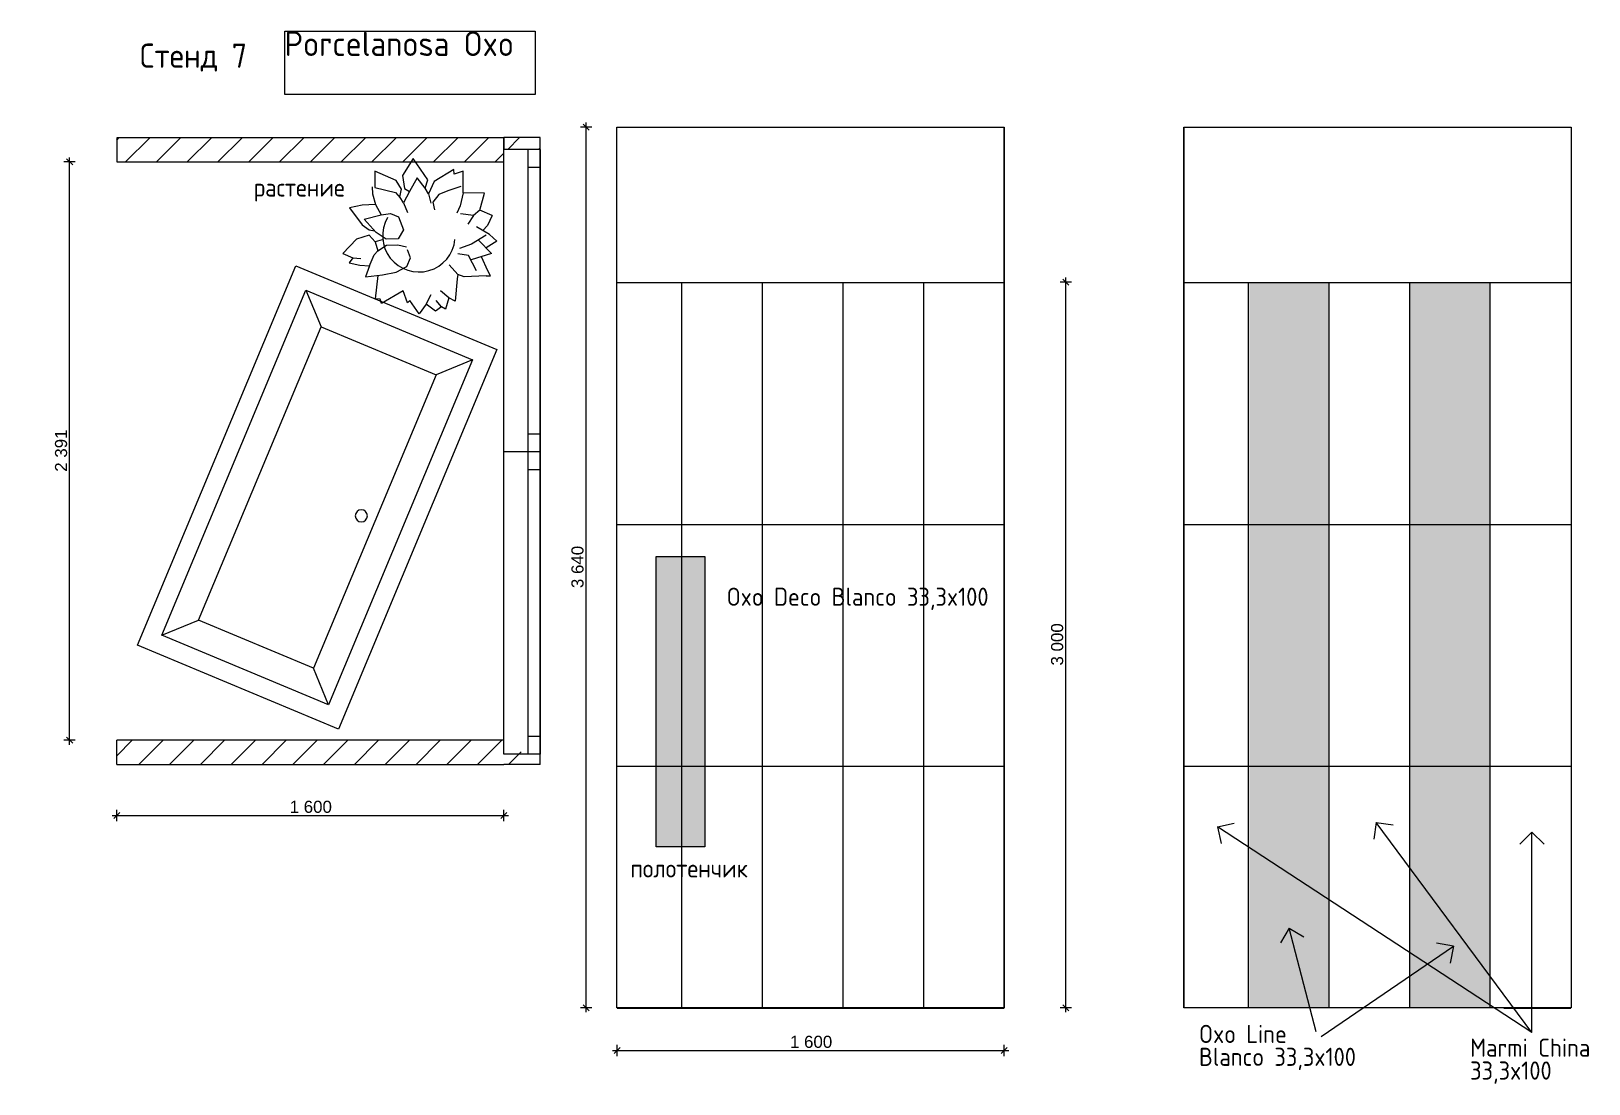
# Model space of a CAD drawing. Header units: millimetres. Extents: x 2336463 to 2579121, y 595385 to 778077.
# Drawn here: x 2535590 to 2542026, y 605361 to 609713 of the extents above; entities that cross this region are included whole.
import ezdxf

# ---------------------------------------------------------------- set-up
doc = ezdxf.new("R2010")
doc.units = ezdxf.units.MM
doc.header["$MEASUREMENT"] = 0
for name, color, linetype, lineweight in [('+ план экспозиций_Ном._пера__1', 7, 'Continuous', 13), ('+возводимые стены_Ном._пера__1', 7, 'Continuous', 13), ('+возводимые стены_Ном._пера__101', 252, 'Continuous', 5), ('+интерьер мебель_Ном._пера__1', 7, 'Continuous', 13), ('+интерьер мебель_Ном._пера__2', 8, 'Continuous', 15), ('1 Планировка_Ном._пера__1', 7, 'Continuous', 13), ('Интерьер - Мебель_Ном._пера__1', 7, 'Continuous', 13), ('Окна ARCHICAD_Ном._пера__1', 7, 'Continuous', 13), ('сит план_Ном._пера__1', 7, 'Continuous', 13)]:
    doc.layers.add(name, color=color, linetype=linetype, lineweight=lineweight)
for name, color, linetype, lineweight, true_color in [('+ план экспозиций_Ном._пера__58', 7, 'Continuous', 5, 0xdf0000), ('+возводимые стены_Ном._пера__169', 7, 'Continuous', 5, 0x68b353), ('+возводимые стены_Ном._пера__242', 7, 'Continuous', 13, 0x1b55b5), ('+возводимые стены_Ном._пера__58', 7, 'Continuous', 5, 0xdf0000), ('+интерьер мебель_Ном._пера__242', 7, 'Continuous', 13, 0x1b55b5), ('Интерьер - Мебель_Ном._пера__242', 7, 'Continuous', 13, 0x1b55b5), ('сит план_Ном._пера__87', 7, 'Continuous', 20, 0x6a6a6a)]:
    doc.layers.add(name, color=color, linetype=linetype, lineweight=lineweight, true_color=true_color)
for name, color, linetype in [('+возводимые стены', 7, 'Continuous'), ('+интерьер мебель', 7, 'Continuous'), ('Интерьер - Мебель', 7, 'Continuous'), ('сит план', 7, 'Continuous')]:
    doc.layers.add(name, color=color, linetype=linetype)
doc.styles.add('СГЕНЕРИР_СТИЛЬ_1', font='arial.ttf')
doc.styles.add('СГЕНЕРИР_СТИЛЬ_4', font='isocp.shx')
doc.dimstyles.new('СГЕНЕРИР_СТИЛЬ__10', dxfattribs={"dimtxt": 50, "dimasz": 23.75, "dimexe": 0.18, "dimexo": 300, "dimgap": 0, "dimtad": 1, "dimtih": 1, "dimtoh": 1, "dimdec": 0, "dimzin": 0, "dimdsep": 46, "dimtxsty": 'СГЕНЕРИР_СТИЛЬ_1', "dimblk": 'ARROWHEAD_6', "dimblk1": 'ARROWHEAD_6', "dimblk2": 'ARROWHEAD_6', "dimcen": 0.09, "dimclrd": 256, "dimclre": 256, "dimclrt": 256, "dimazin": 0, "dimtfac": 1, "dimtdec": 4, "dimtmove": 0, "dimatfit": 3, "dimfxl": 0, "dimtolj": 1, "dimtzin": 0, "dimarcsym": 0})
doc.dimstyles.new('СГЕНЕРИР_СТИЛЬ__9', dxfattribs={"dimtxt": 50, "dimasz": 23.75, "dimexe": 0.18, "dimexo": 300, "dimgap": 0, "dimtad": 1, "dimdec": 0, "dimzin": 0, "dimdsep": 46, "dimtxsty": 'СГЕНЕРИР_СТИЛЬ_1', "dimblk": 'ARROWHEAD_6', "dimblk1": 'ARROWHEAD_6', "dimblk2": 'ARROWHEAD_6', "dimcen": 0.09, "dimclrd": 256, "dimclre": 256, "dimclrt": 256, "dimazin": 0, "dimtfac": 1, "dimtdec": 4, "dimtmove": 0, "dimatfit": 3, "dimfxl": 0, "dimtolj": 1, "dimtzin": 0, "dimarcsym": 0})
pattern_1 = [(45, (2086872.015, 585813.69), (-63.639609, 63.639609), [])]

# ---------------------------------------------------------------- blocks, each defined once
blk = doc.blocks.new('Окно 25_10')
at = {"layer": 'Окна ARCHICAD_Ном._пера__1', "color": 7, "linetype": 'Continuous', "lineweight": 13}
for p, q in [((-625, 100), (625, 100)), ((-625, 0), (-625, 100)), ((625, 0), (625, 100)), ((-625, 0), (-550, 0)), ((-625, -50), (-625, 0)), ((-625, -50), (-625, 0)), ((-550, 0), (-550, -50)), ((-550, 0), (550, 0)), ((550, -50), (550, 0)), ((550, 0), (625, 0)), ((625, -50), (625, 0)), ((625, -50), (625, 0)), ((-625, -50), (625, -50)), ((-550, -50), (-625, -50)), ((550, -50), (-550, -50)), ((625, -50), (550, -50))]:
    blk.add_line(p, q, dxfattribs=at)
blk = doc.blocks.new('Стена_685', base_point=(2537693.1, 606781.7))
at = {"layer": 'сит план_Ном._пера__87', "linetype": 'Continuous', "lineweight": 20, "true_color": 0x6a6a6a}
h = blk.add_hatch(dxfattribs=at)
h.set_pattern_fill('Блоки_Бетонные_Эффективные', color=251, style=0, pattern_type=2)
h.set_pattern_definition(pattern_1)
h.paths.add_polyline_path([(2537543.2, 609224.1), (2537693.2, 609224.1), (2537693.2, 609272.9), (2537543.2, 609272.9)])
h = blk.add_hatch(dxfattribs=at)
h.set_pattern_fill('Блоки_Бетонные_Эффективные', color=251, style=0, pattern_type=2)
h.set_pattern_definition(pattern_1)
h.paths.add_polyline_path([(2537543.1, 606681.7), (2537693.1, 606681.7), (2537543.1, 606781.7)])
h = blk.add_hatch(dxfattribs=at)
h.set_pattern_fill('Блоки_Бетонные_Эффективные', color=251, style=0, pattern_type=2)
h.set_pattern_definition(pattern_1)
h.paths.add_polyline_path([(2537629.5, 606724.1), (2537693.1, 606681.7), (2537693.1, 606724.1)])
at = {"layer": '+возводимые стены_Ном._пера__1', "color": 7, "linetype": 'Continuous', "lineweight": 13, "flags": 128}
blk.add_lwpolyline([(2537693.1, 606681.7), (2537543.1, 606681.7)], dxfattribs=at)
at = {"layer": 'сит план_Ном._пера__1', "color": 7, "linetype": 'Continuous', "lineweight": 13}
for p, q in [((2537643.2, 609224.1), (2537543.2, 609224.1)), ((2537693.2, 609224.1), (2537643.2, 609224.1)), ((2537643.1, 606724.1), (2537543.1, 606724.1)), ((2537693.1, 606724.1), (2537643.1, 606724.1))]:
    blk.add_line(p, q, dxfattribs=at)
at = {"layer": 'сит план_Ном._пера__1', "color": 7, "linetype": 'Continuous', "lineweight": 13, "flags": 128}
for points in [[(2537693.2, 609272.9), (2537543.2, 609272.9)], [(2537543.2, 609272.9), (2537543.2, 609224.1)], [(2537693.2, 609224.1), (2537693.2, 609272.9)], [(2537693.1, 606681.7), (2537693.1, 606724.1)]]:
    blk.add_lwpolyline(points, dxfattribs=at)
at = {"layer": 'Окна ARCHICAD_Ном._пера__1', "color": 7, "linetype": 'Continuous', "lineweight": 13, "zscale": 1000, "rotation": 89.99891644592918}
for p in [(2537643.2, 608599.1), (2537643.2, 607349.1)]:
    blk.add_blockref('Окно 25_10', p, dxfattribs=at)
blk = doc.blocks.new('Стена_686', base_point=(2535943.1, 609272.5))
at = {"layer": '+возводимые стены_Ном._пера__169', "linetype": 'Continuous', "lineweight": 5, "true_color": 0x68b353}
h = blk.add_hatch(dxfattribs=at)
h.set_pattern_fill('Блоки_Бетонные_Эффективные', color=85, style=0, pattern_type=2)
h.set_pattern_definition(pattern_1)
h.paths.add_polyline_path([(2535943.1, 609172.5), (2537543.2, 609172.5), (2537543.2, 609272.5), (2535943.1, 609272.5)])
at = {"layer": '+возводимые стены_Ном._пера__101', "color": 252, "linetype": 'Continuous', "lineweight": 5, "flags": 128}
for points in [[(2537543.2, 609272.5), (2535943.1, 609272.5)], [(2535943.1, 609272.5), (2535943.1, 609172.5)], [(2537543.2, 609172.5), (2537543.2, 609272.5)], [(2535943.1, 609172.5), (2537543.2, 609172.5)]]:
    blk.add_lwpolyline(points, dxfattribs=at)
blk = doc.blocks.new('Стена_687', base_point=(2535943.1, 606781.7))
at = {"layer": '+возводимые стены_Ном._пера__169', "linetype": 'Continuous', "lineweight": 5, "true_color": 0x68b353}
h = blk.add_hatch(dxfattribs=at)
h.set_pattern_fill('Блоки_Бетонные_Эффективные', color=85, style=0, pattern_type=2)
h.set_pattern_definition(pattern_1)
h.paths.add_polyline_path([(2537543.1, 606781.7), (2535943.1, 606781.7), (2535943.1, 606681.7), (2537543.1, 606681.7)])
at = {"layer": '+возводимые стены_Ном._пера__101', "color": 252, "linetype": 'Continuous', "lineweight": 5, "flags": 128}
for points in [[(2537543.1, 606781.7), (2535943.1, 606781.7)], [(2535943.1, 606681.7), (2535943.1, 606781.7)], [(2535943.1, 606681.7), (2537543.1, 606681.7)]]:
    blk.add_lwpolyline(points, dxfattribs=at)
blk = doc.blocks.new('Ванна Отдельностоящая 25')
at = {"layer": '1 Планировка_Ном._пера__1', "color": 7, "linetype": 'Continuous', "lineweight": 13}
for p, q in [((1623, 823), (77, 823)), ((77, 823), (77, 77)), ((77, 823), (192.5, 707.5)), ((1623, 823), (1507.5, 707.5)), ((1623, 77), (1623, 823)), ((1507.5, 707.5), (192.5, 707.5)), ((192.5, 707.5), (192.5, 192.5)), ((1507.5, 192.5), (1507.5, 707.5)), ((77, 77), (192.5, 192.5)), ((192.5, 192.5), (1507.5, 192.5)), ((1623, 77), (1507.5, 192.5)), ((77, 77), (1623, 77))]:
    blk.add_line(p, q, dxfattribs=at)
at = {"layer": '1 Планировка_Ном._пера__1', "color": 7, "linetype": 'Continuous', "lineweight": 13, "flags": 128}
blk.add_lwpolyline([(0, 0), (1700, 0), (1700, 900), (0, 900)], close=True, dxfattribs=at)
at = {"layer": '1 Планировка_Ном._пера__1', "color": 7, "linetype": 'Continuous', "lineweight": 13}
blk.add_circle((850, 252.5), 25, dxfattribs=at)
blk = doc.blocks.new('Модель Комнатного Растения 25[2]', base_point=(2537191.9, 608867.5))
at = {"layer": '+интерьер мебель_Ном._пера__2', "color": 8, "linetype": 'Continuous', "lineweight": 15}
for p, q in [((2537009.7, 609134.7), (2537009.4, 609066.7)), ((2537098.4, 609095.7), (2537009.7, 609134.7)), ((2537168.5, 609186.6), (2537124.1, 609116.7)), ((2537229.1, 609098.8), (2537168.5, 609186.6)), ((2537336, 609140.5), (2537254.3, 609091.6)), ((2537338.1, 609121.8), (2537336, 609140.5)), ((2537375, 609134.1), (2537338.1, 609121.8)), ((2537375.1, 609044), (2537375, 609134.1)), ((2536999.4, 609068.9), (2537000.7, 609041.1)), ((2537009.4, 609066.7), (2537095.5, 609046.1)), ((2537120.5, 609060), (2537098.4, 609095.7)), ((2537124.1, 609116.7), (2537132.3, 609063.2)), ((2537132.3, 609063.2), (2537153.4, 609050.1)), ((2537185.3, 609107.2), (2537153.4, 609050.1)), ((2537217.2, 609063.9), (2537185.3, 609107.2)), ((2537217.2, 609063.9), (2537229.1, 609098.8)), ((2537231.9, 609040), (2537217.2, 609063.9)), ((2537254.3, 609091.6), (2537231.9, 609040)), ((2537365.5, 609070.2), (2537310.9, 609053.5)), ((2537000.7, 609041.1), (2537012.9, 608996.7)), ((2537095.5, 609046.1), (2537115.1, 609024.1)), ((2537112.5, 609028.4), (2537120.5, 609060)), ((2537128.2, 609002.7), (2537112.5, 609028.4)), ((2537153.4, 609050.1), (2537128.2, 609002.7)), ((2537128.2, 609002.7), (2537144.2, 608962.9)), ((2537231.9, 609040), (2537241.8, 609001.4)), ((2537274.7, 609037.4), (2537249.3, 609006.1)), ((2537249.3, 609006.1), (2537256.9, 608974.2)), ((2537310.9, 609053.5), (2537274.7, 609037.4)), ((2537375.1, 609044.2), (2537362.9, 608991.4)), ((2537463.3, 609043.5), (2537375.1, 609044)), ((2537444.1, 608972.5), (2537463.3, 609043.5)), ((2536957.6, 608993.5), (2536905.6, 608982.6)), ((2536905.6, 608982.6), (2536957.9, 608912)), ((2537012.9, 608996.7), (2536957.6, 608993.5)), ((2536965.1, 608935.3), (2537036.5, 608953.7)), ((2537015, 608881.1), (2536965.1, 608935.3)), ((2537012.9, 608996.7), (2537036.5, 608953.7)), ((2537036.5, 608953.7), (2537074.2, 608959.4)), ((2537074.2, 608959.4), (2537107.7, 608945.2)), ((2537107.7, 608945.2), (2537127.9, 608891.4)), ((2537362.9, 608991.4), (2537348.7, 608960.2)), ((2537417.8, 608950.7), (2537364.1, 608957.7)), ((2537417.8, 608950.7), (2537393.4, 608915.1)), ((2537444.1, 608972.5), (2537417.8, 608950.7)), ((2537494, 608951.3), (2537444.1, 608972.5)), ((2537494, 608951.3), (2537475.9, 608909.2)), ((2536986.6, 608870), (2536933.4, 608853.6)), ((2536957.9, 608912), (2536986.4, 608891.9)), ((2536986.4, 608891.9), (2537008.1, 608888.1)), ((2537011.3, 608842.3), (2536986.6, 608870)), ((2537056.2, 608852.8), (2537015, 608881.1)), ((2537127.9, 608891.4), (2537106.4, 608854.8)), ((2537470.5, 608870.2), (2537409.9, 608832.4)), ((2537483.1, 608872.7), (2537429.8, 608904.5)), ((2537475.9, 608909.2), (2537456.6, 608888.5)), ((2537514.6, 608845.5), (2537483.1, 608872.7)), ((2536933.4, 608853.6), (2536877, 608793.6)), ((2537007.2, 608788), (2537022.4, 608805)), ((2537039.6, 608850.7), (2537011.3, 608842.3)), ((2537011.3, 608842.3), (2537022.4, 608805)), ((2537022.4, 608805), (2537057.5, 608828.6)), ((2537106.4, 608854.8), (2537056.2, 608852.8)), ((2537057.5, 608828.6), (2537104.5, 608829.9)), ((2537104.5, 608829.9), (2537141, 608821.7)), ((2537156.5, 608775.5), (2537144.1, 608809.6)), ((2537409.9, 608832.4), (2537359.5, 608815.1)), ((2537491.8, 608794.2), (2537438.7, 608848.7)), ((2537514.6, 608845.5), (2537469.2, 608817.4)), ((2536877, 608793.6), (2536918.2, 608775.9)), ((2536918.2, 608775.9), (2536904.2, 608755.6)), ((2536904.2, 608755.6), (2536947.6, 608745.7)), ((2536918.2, 608775.9), (2536952, 608773.7)), ((2536947.6, 608745.7), (2536987.1, 608743.1)), ((2536987.1, 608743.1), (2536970.9, 608697.9)), ((2536985.9, 608740.5), (2537007.2, 608788)), ((2537098.4, 608717.1), (2537142.3, 608740.6)), ((2537142.3, 608740.6), (2537156.5, 608775.5)), ((2537353.4, 608707.5), (2537317.1, 608746.9)), ((2537397, 608785.6), (2537353.1, 608791.9)), ((2537429.5, 608722.1), (2537397, 608785.6)), ((2537491.8, 608794.2), (2537407.7, 608767.2)), ((2537476.3, 608722.6), (2537449.9, 608780.8)), ((2536970.9, 608697.9), (2537042, 608705.5)), ((2537013.2, 608606.9), (2537024.1, 608703.6)), ((2537042, 608705.5), (2537098.4, 608717.1)), ((2537350, 608689.2), (2537341.2, 608597.3)), ((2537353.4, 608707.5), (2537350, 608689.2)), ((2537378.9, 608697.6), (2537353.4, 608707.5)), ((2537469.2, 608701), (2537378.9, 608697.6)), ((2537469.2, 608701), (2537488.3, 608701.9)), ((2537488.3, 608701.9), (2537476.3, 608722.6)), ((2537126.9, 608639), (2537036.9, 608587.5)), ((2537144.1, 608590), (2537126.9, 608639)), ((2537221.5, 608584.4), (2537242.1, 608623.9)), ((2537315.8, 608610.2), (2537281.1, 608638.9)), ((2537031.7, 608605.4), (2537013.2, 608606.9)), ((2537036.9, 608587.5), (2537031.7, 608605.4)), ((2537153.9, 608599.8), (2537144.1, 608590)), ((2537192.4, 608544), (2537153.9, 608599.8)), ((2537221.5, 608584.4), (2537192.4, 608544)), ((2537260.2, 608554.9), (2537221.5, 608584.4)), ((2537285.2, 608574.1), (2537260.2, 608554.9)), ((2537285.2, 608574.1), (2537263.1, 608599.9)), ((2537302.4, 608563.5), (2537285.2, 608574.1)), ((2537315.8, 608610.2), (2537302.4, 608563.5)), ((2537341.2, 608597.3), (2537315.8, 608610.2))]:
    blk.add_line(p, q, dxfattribs=at)
blk.add_arc((2537191.9, 608867.5), 150, 150.14263, 353.86768, dxfattribs=at)
blk = doc.blocks.new('Линия_11', base_point=(2540900.1, 605576.7))
at = {"layer": '+интерьер мебель_Ном._пера__1', "color": 7, "linetype": 'Continuous', "lineweight": 13}
blk.add_line((2540900.1, 605576.7), (2540788, 606005.1), dxfattribs=at)
at = {"layer": '+интерьер мебель_Ном._пера__242', "color": 152, "linetype": 'Continuous', "lineweight": 13, "true_color": 0x1b55b5}
for q in [(2540752.3, 605944.1), (2540849, 605969.4)]:
    blk.add_line((2540788, 606005.1), q, dxfattribs=at)
blk = doc.blocks.new('Линия_12', base_point=(2540920.2, 605556.5))
at = {"layer": '+интерьер мебель_Ном._пера__1', "color": 7, "linetype": 'Continuous', "lineweight": 13}
blk.add_line((2540920.2, 605556.5), (2541466.6, 605930.3), dxfattribs=at)
at = {"layer": '+интерьер мебель_Ном._пера__242', "color": 152, "linetype": 'Continuous', "lineweight": 13, "true_color": 0x1b55b5}
for q in [(2541397.1, 605943.4), (2541453.5, 605860.8)]:
    blk.add_line((2541466.6, 605930.3), q, dxfattribs=at)
blk = doc.blocks.new('Линия_13', base_point=(2541791.5, 605573.8))
at = {"layer": '+интерьер мебель_Ном._пера__1', "color": 7, "linetype": 'Continuous', "lineweight": 13}
blk.add_line((2541791.5, 605573.8), (2541791.5, 606401.9), dxfattribs=at)
at = {"layer": '+интерьер мебель_Ном._пера__242', "color": 152, "linetype": 'Continuous', "lineweight": 13, "true_color": 0x1b55b5}
for q in [(2541741.5, 606351.9), (2541841.5, 606351.9)]:
    blk.add_line((2541791.5, 606401.9), q, dxfattribs=at)
blk = doc.blocks.new('Линия_14', base_point=(2541791.5, 605573.8))
at = {"layer": '+интерьер мебель_Ном._пера__1', "color": 7, "linetype": 'Continuous', "lineweight": 13}
blk.add_line((2541791.5, 605573.8), (2541148.2, 606442.2), dxfattribs=at)
at = {"layer": '+интерьер мебель_Ном._пера__242', "color": 152, "linetype": 'Continuous', "lineweight": 13, "true_color": 0x1b55b5}
for q in [(2541137.8, 606372.3), (2541218.1, 606431.8)]:
    blk.add_line((2541148.2, 606442.2), q, dxfattribs=at)
blk = doc.blocks.new('Линия_15', base_point=(2541791.5, 605573.8))
at = {"layer": '+интерьер мебель_Ном._пера__1', "color": 7, "linetype": 'Continuous', "lineweight": 13}
blk.add_line((2541791.5, 605573.8), (2540492.3, 606424.3), dxfattribs=at)
at = {"layer": '+интерьер мебель_Ном._пера__242', "color": 152, "linetype": 'Continuous', "lineweight": 13, "true_color": 0x1b55b5}
for q in [(2540561.5, 606438.8), (2540506.8, 606355.1)]:
    blk.add_line((2540492.3, 606424.3), q, dxfattribs=at)
blk = doc.blocks.new('*D3451', base_point=(2086872, 585813.7))
at = {"layer": 'Интерьер - Мебель_Ном._пера__242', "color": 152, "linetype": 'Continuous', "lineweight": 13, "true_color": 0x1b55b5}
for p, q in [((2535748.7, 609172.5), (2535748.7, 609191.3)), ((2535772.1, 609172.5), (2535725.3, 609172.5)), ((2535761.2, 609160), (2535736.2, 609185)), ((2535748.7, 606781.7), (2535748.7, 609172.5)), ((2535772.1, 606781.7), (2535725.3, 606781.7)), ((2535736.2, 606794.2), (2535761.2, 606769.2)), ((2535748.7, 606763), (2535748.7, 606781.7))]:
    blk.add_line(p, q, dxfattribs=at)
at = {"layer": 'Интерьер - Мебель_Ном._пера__242', "color": 152, "lineweight": 13, "true_color": 0x1b55b5, "insert": (2535738.7, 607891.6), "char_height": 50, "attachment_point": 7, "rotation": 90, "style": 'СГЕНЕРИР_СТИЛЬ_1'}
blk.add_mtext('\\A1;{\\pql;\\fArial|b0|i0|c204|p38;2\xa0391}', dxfattribs=at)
blk = doc.blocks.new('ARROWHEAD_6')
at = {"color": 0, "linetype": 'Continuous', "lineweight": 0}
for p, q in [((0, 0), (-1, 0)), ((-0.5, -0.5), (0.5, 0.5))]:
    blk.add_line(p, q, dxfattribs=at)
blk = doc.blocks.new('*D3452', base_point=(2086872, 585813.7))
at = {"layer": 'Интерьер - Мебель_Ном._пера__242', "color": 152, "linetype": 'Continuous', "lineweight": 13, "true_color": 0x1b55b5}
for p, q in [((2535943.1, 606447.6), (2535943.1, 606494.5)), ((2537543.1, 606447.6), (2537543.1, 606494.5)), ((2535924.3, 606471), (2535943.1, 606471)), ((2535955.6, 606483.5), (2535930.6, 606458.5)), ((2535943.1, 606471), (2537543.1, 606471)), ((2537530.6, 606458.5), (2537555.6, 606483.5)), ((2537543.1, 606471), (2537561.9, 606471))]:
    blk.add_line(p, q, dxfattribs=at)
at = {"layer": 'Интерьер - Мебель_Ном._пера__242', "color": 152, "lineweight": 13, "true_color": 0x1b55b5, "insert": (2536657.6, 606481), "char_height": 50, "attachment_point": 7, "style": 'СГЕНЕРИР_СТИЛЬ_1'}
blk.add_mtext('\\A1;{\\pql;\\fArial|b0|i0|c204|p38;1\xa0600}', dxfattribs=at)
blk = doc.blocks.new('*D3453', base_point=(2086872, 585813.7))
at = {"layer": 'Интерьер - Мебель_Ном._пера__242', "color": 152, "linetype": 'Continuous', "lineweight": 13, "true_color": 0x1b55b5}
for p, q in [((2538010.7, 605476.1), (2538010.7, 605523)), ((2539610.4, 605476.1), (2539610.4, 605523)), ((2537992, 605499.5), (2538010.7, 605499.5)), ((2538023.2, 605512), (2537998.2, 605487)), ((2538010.7, 605499.5), (2539610.4, 605499.5)), ((2539597.9, 605487), (2539622.9, 605512)), ((2539610.4, 605499.5), (2539629.2, 605499.5))]:
    blk.add_line(p, q, dxfattribs=at)
at = {"layer": 'Интерьер - Мебель_Ном._пера__242', "color": 152, "lineweight": 13, "true_color": 0x1b55b5, "insert": (2538725.1, 605509.5), "char_height": 50, "attachment_point": 7, "style": 'СГЕНЕРИР_СТИЛЬ_1'}
blk.add_mtext('\\A1;{\\pql;\\fArial|b0|i0|c204|p38;1\xa0600}', dxfattribs=at)
blk = doc.blocks.new('*D3454', base_point=(2086872, 585813.7))
at = {"layer": 'Интерьер - Мебель_Ном._пера__242', "color": 152, "linetype": 'Continuous', "lineweight": 13, "true_color": 0x1b55b5}
for p, q in [((2537895.2, 609303.7), (2537870.2, 609328.7)), ((2537882.7, 609316.2), (2537882.7, 609334.9)), ((2537906.1, 609316.2), (2537859.3, 609316.2)), ((2537882.7, 605676.2), (2537882.7, 609316.2)), ((2537906.1, 605676.2), (2537859.3, 605676.2)), ((2537870.2, 605688.7), (2537895.2, 605663.7)), ((2537882.7, 605657.4), (2537882.7, 605676.2))]:
    blk.add_line(p, q, dxfattribs=at)
at = {"layer": 'Интерьер - Мебель_Ном._пера__242', "color": 152, "lineweight": 13, "true_color": 0x1b55b5, "insert": (2537872.7, 607410.7), "char_height": 50, "attachment_point": 7, "rotation": 90, "style": 'СГЕНЕРИР_СТИЛЬ_1'}
blk.add_mtext('\\A1;{\\pql;\\fArial|b0|i0|c204|p38;3\xa0640}', dxfattribs=at)
blk = doc.blocks.new('*D3455', base_point=(2086872, 585813.7))
at = {"layer": 'Интерьер - Мебель_Ном._пера__242', "color": 152, "linetype": 'Continuous', "lineweight": 13, "true_color": 0x1b55b5}
for p, q in [((2539888.3, 608675.9), (2539841.4, 608675.9)), ((2539877.3, 608663.4), (2539852.3, 608688.4)), ((2539864.8, 608675.9), (2539864.8, 608694.6)), ((2539864.8, 605676.2), (2539864.8, 608675.9)), ((2539888.3, 605676.2), (2539841.4, 605676.2)), ((2539852.3, 605688.7), (2539877.3, 605663.7)), ((2539864.8, 605657.4), (2539864.8, 605676.2))]:
    blk.add_line(p, q, dxfattribs=at)
at = {"layer": 'Интерьер - Мебель_Ном._пера__242', "color": 152, "lineweight": 13, "true_color": 0x1b55b5, "insert": (2539854.8, 607090.6), "char_height": 50, "attachment_point": 7, "rotation": 90, "style": 'СГЕНЕРИР_СТИЛЬ_1'}
blk.add_mtext('\\A1;{\\pql;\\fArial|b0|i0|c204|p38;3\xa0000}', dxfattribs=at)

msp = doc.modelspace()

# ---------------------------------------------------------------- hatches: boundary and pattern name
at = {"layer": '+возводимые стены_Ном._пера__242', "linetype": 'Continuous', "lineweight": 13, "true_color": 0x1b55b5}
h = msp.add_hatch(dxfattribs=at)
h.set_pattern_fill('Сетка_333x1000', color=152, style=0, pattern_type=2)
h.set_pattern_definition([(90, (2539610.43, 605673.7), (-333, 0), []), (180, (2539610.4, 605673.7), (0, 1000), [])])
h.paths.add_polyline_path([(2539610.4, 605673.7), (2538010.7, 605673.7), (2538010.7, 608675.9), (2539610.4, 608675.9)])
h = msp.add_hatch(dxfattribs=at)
h.set_pattern_fill('Сетка_333x1000', color=152, style=0, pattern_type=2)
h.set_pattern_definition([(90, (2541951.9, 605673.7), (-333, 0), []), (180, (2541951.9, 605673.7), (0, 1000), [])])
h.paths.add_polyline_path([(2541951.9, 605673.7), (2540353.2, 605676.2), (2540350.4, 608675.9), (2541951.9, 608675.9)])
at = {"layer": '+возводимые стены_Ном._пера__242', "linetype": 'Continuous', "lineweight": 0, "true_color": 0x0d2a5a}
for points in [[(2540623.1, 605676.2), (2540951.4, 605676.2), (2540951.4, 608675.9), (2540623.1, 608675.9)], [(2541286.8, 605676.2), (2541619.7, 605676.2), (2541619.7, 608675.9), (2541286.8, 608675.9)]]:
    msp.add_hatch(color=158, dxfattribs=at).paths.add_polyline_path(points)
at = {"layer": '+возводимые стены_Ном._пера__58', "linetype": 'Continuous', "lineweight": 5, "true_color": 0xdf0000}
msp.add_hatch(color=12, dxfattribs=at).paths.add_polyline_path([(2538172.9, 607541.3), (2538372.9, 607541.3), (2538372.9, 606341.3), (2538172.9, 606341.3)])

# ---------------------------------------------------------------- linework, layer by layer
at = {"layer": '+ план экспозиций_Ном._пера__1', "color": 7, "linetype": 'Continuous', "lineweight": 13, "flags": 128}
msp.add_lwpolyline([(2536637.2, 609712.7), (2537672.9, 609712.7), (2537672.9, 609451.5), (2536637.2, 609451.5)], close=True, dxfattribs=at)
at = {"layer": '+возводимые стены_Ном._пера__1', "color": 7, "linetype": 'Continuous', "lineweight": 13, "flags": 128}
msp.add_lwpolyline([(2538172.9, 607541.3), (2538372.9, 607541.3), (2538372.9, 606341.3), (2538172.9, 606341.3)], close=True, dxfattribs=at)
at = {"layer": '+интерьер мебель_Ном._пера__1', "color": 7, "linetype": 'Continuous', "lineweight": 13}
for p, q in [((2538010.4, 609316.2), (2539610.4, 609316.2)), ((2538010.4, 605676.2), (2538010.4, 609316.2)), ((2539610.4, 609316.2), (2539610.4, 605676.2)), ((2539610.4, 605676.2), (2539610.4, 609316.2)), ((2540353.2, 609316.2), (2541953.2, 609316.2)), ((2540353.2, 605676.2), (2540353.2, 609316.2)), ((2540353.2, 609316.2), (2540353.2, 605676.2)), ((2541953.2, 609316.2), (2541953.2, 605676.2)), ((2539610.4, 605676.2), (2538010.4, 605676.2)), ((2541953.2, 605676.2), (2540353.2, 605676.2))]:
    msp.add_line(p, q, dxfattribs=at)

# ---------------------------------------------------------------- block references
at = {"layer": '+возводимые стены', "color": 252, "lineweight": 5}
for name, p in [('Стена_686', (2535943.1, 609272.5)), ('Стена_687', (2535943.1, 606781.7))]:
    msp.add_blockref(name, p, dxfattribs=at)
at = {"layer": '+интерьер мебель', "color": 7, "linetype": 'Continuous', "lineweight": 13}
for name, p in [('Линия_15', (2541791.5, 605573.8)), ('Линия_14', (2541791.5, 605573.8)), ('Линия_13', (2541791.5, 605573.8)), ('Линия_11', (2540900.1, 605576.7)), ('Линия_12', (2540920.2, 605556.5))]:
    msp.add_blockref(name, p, dxfattribs=at)
at = {"layer": '+интерьер мебель_Ном._пера__2', "color": 8, "linetype": 'Continuous', "lineweight": 15}
msp.add_blockref('Модель Комнатного Растения 25[2]', (2537191.9, 608867.5), dxfattribs=at)
at = {"layer": '1 Планировка_Ном._пера__1', "color": 7, "linetype": 'Continuous', "lineweight": 13, "xscale": -1, "zscale": 1000, "rotation": 67.33993859054577}
msp.add_blockref('Ванна Отдельностоящая 25', (2537514.4, 608396.4), dxfattribs=at)
at = {"layer": 'сит план', "color": 7, "lineweight": 13}
msp.add_blockref('Стена_685', (2537693.1, 606781.7), dxfattribs=at)

# ---------------------------------------------------------------- texts
at = {"layer": '+ план экспозиций_Ном._пера__1', "color": 7, "linetype": 'Continuous', "lineweight": 13, "insert": (2536637.2, 609712.7), "char_height": 102.49, "attachment_point": 1, "style": 'СГЕНЕРИР_СТИЛЬ_4'}
msp.add_mtext('\\A1;{\\pql;\\Fisocp.shx;Porcelanosa \\Fisocp.shx;Oxo\\P\\pql;\\Fisocp.shx;\\H0.975709x;}', dxfattribs=at)
at = {"layer": '+ план экспозиций_Ном._пера__58', "color": 12, "linetype": 'Continuous', "lineweight": 5, "true_color": 0xdf0000, "insert": (2536039, 609661.7), "char_height": 100, "attachment_point": 1, "style": 'СГЕНЕРИР_СТИЛЬ_4'}
msp.add_mtext('\\A1;{\\pql;\\Fisocp.shx;Стенд \\Fisocp.shx;7}', dxfattribs=at)
at = {"layer": 'Интерьер - Мебель_Ном._пера__1', "color": 7, "linetype": 'Continuous', "lineweight": 13, "char_height": 75, "attachment_point": 1, "style": 'СГЕНЕРИР_СТИЛЬ_4'}
for s, insert in [('\\A1;{\\pql;\\Fisocp.shx;растение}', (2536509.3, 609104.3)), ('\\A1;{\\pql;\\Fisocp.shx;Oxo Deco Blanco 33,3x100}', (2538463.7, 607412.5)), ('\\A1;{\\pql;\\Fisocp.shx;полотенчик}', (2538065.3, 606289.4))]:
    msp.add_mtext(s, dxfattribs=dict(at, insert=insert))
at = {"layer": 'Интерьер - Мебель_Ном._пера__1', "color": 7, "linetype": 'Continuous', "lineweight": 13, "char_height": 75, "attachment_point": 1, "line_spacing_factor": 0.756779, "style": 'СГЕНЕРИР_СТИЛЬ_4'}
for s, insert in [('\\A1;{\\pql;\\Fisocp.shx;Oxo Line \\P\\pql;\\Fisocp.shx;Blanco 33,3x100}', (2540415.6, 605605.2)), ('\\A1;{\\pql;\\Fisocp.shx;Marmi China \\P\\pql;\\Fisocp.shx;33,3x100}', (2541535.8, 605548.5))]:
    msp.add_mtext(s, dxfattribs=dict(at, insert=insert))

# ---------------------------------------------------------------- dimensions: what is measured, and where the dimension line sits
at = {"layer": 'Интерьер - Мебель', "color": 152, "linetype": 'Continuous', "lineweight": 13, "true_color": 0x1b55b5}
for base, p1, p2, picture, middle in [((2537882.7, 609316.2), (2538010.4, 605676.2), (2538010.4, 609316.2), '*D3454', (2537847.7, 607496.6)), ((2535748.7, 609172.5), (2535943.1, 606781.7), (2535943.1, 609172.5), '*D3451', (2535713.7, 607977.5)), ((2539864.8, 608675.9), (2539610.4, 605676.2), (2539610.4, 608675.9), '*D3455', (2539829.8, 607176.4))]:
    dim = msp.add_linear_dim(base=base, p1=p1, p2=p2, angle=90, dimstyle='СГЕНЕРИР_СТИЛЬ__9', dxfattribs=at)
    dim.commit()
    dim.dimension.update_dxf_attribs({"geometry": picture, "text_midpoint": middle, "dimtype": 160, "text_rotation": 90})
for base, p1, p2, picture, middle in [((2537543.1, 606471), (2535943.1, 606781.7), (2537543.1, 606781.7), '*D3452', (2536743.5, 606506)), ((2539610.4, 605499.5), (2538010.7, 605673.7), (2539610.4, 605676.2), '*D3453', (2538811, 605534.5))]:
    dim = msp.add_linear_dim(base=base, p1=p1, p2=p2, dimstyle='СГЕНЕРИР_СТИЛЬ__10', dxfattribs=at)
    dim.commit()
    dim.dimension.update_dxf_attribs({"geometry": picture, "text_midpoint": middle, "dimtype": 160})

doc.saveas('drawing.dxf')
